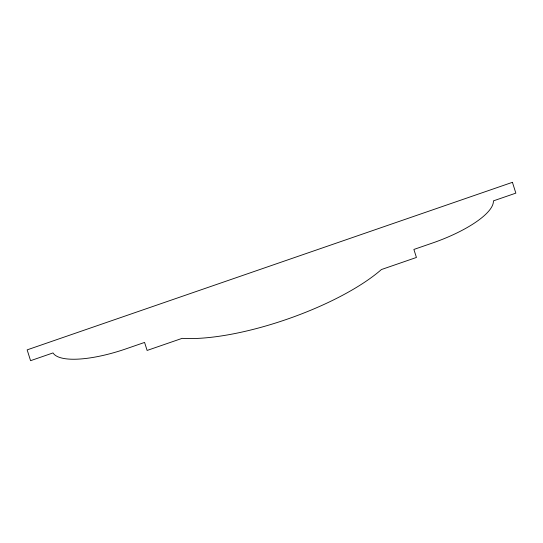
<?xml version="1.0" encoding="UTF-8"?>
<svg xmlns="http://www.w3.org/2000/svg" width="543" height="543" viewBox="0 0 543 543"><rect width="100%" height="100%" fill="white"/><g stroke="black" fill="none" stroke-linecap="round" stroke-linejoin="round"><path stroke-width="0.81" d="M512.429 182.319L27.15 349.868L30.571 360.681L53.031 352.923A71.106 21.618 -19.2 0 0 124.876 349.23L144.574 342.429L147.112 350.445L182.129 338.357A131.107 39.863 -19.2 0 0 381.403 269.552L416.427 257.463L413.888 249.447L433.585 242.646A71.106 21.618 -19.2 0 0 493.39 200.883L515.85 193.132L512.429 182.319"/></g></svg>
